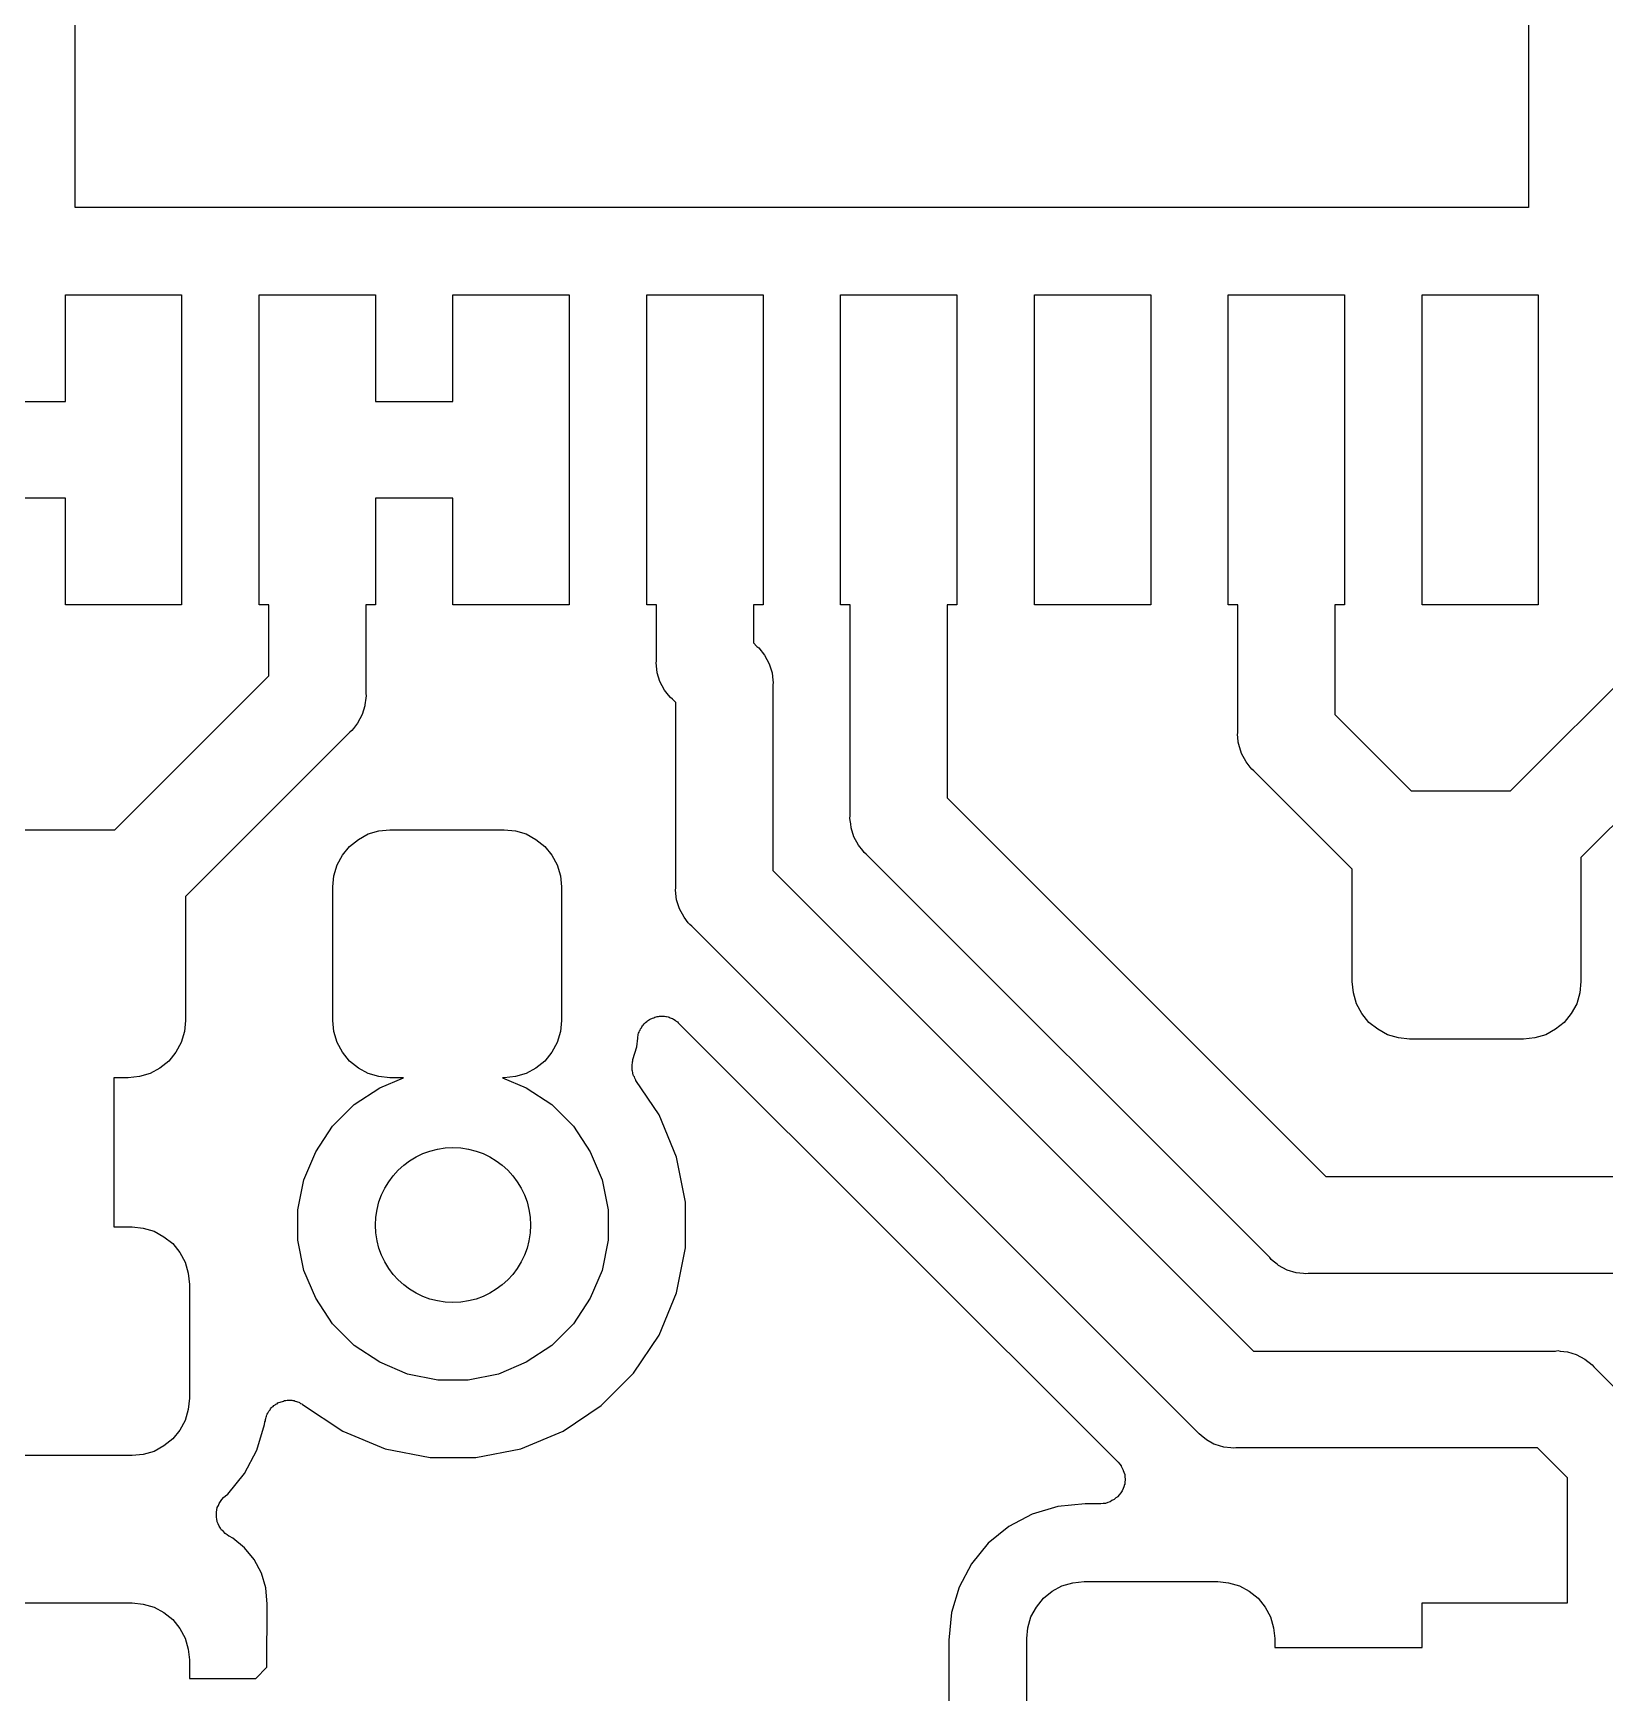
# Model space of a CAD drawing. Extents: x 113.2 to 188.8, y -123.8 to -78.2.
# Drawn here: x 128.317 to 132.371, y -113.507 to -109.225 of the extents above; entities that cross this region are included whole.
import ezdxf

# ---------------------------------------------------------------- set-up
doc = ezdxf.new("R2010")
doc.units = 0
doc.layers.add('BLACK', color=7, linetype='CONTINUOUS')

msp = doc.modelspace()

# ---------------------------------------------------------------- linework, layer by layer
at = {"layer": 'BLACK', "linetype": 'CONTINUOUS'}
for p, q in [((128.425, -109.675), (128.425, -105.925)), ((132.175, -105.925), (132.175, -109.675)), ((132.175, -109.675), (128.425, -109.675)), ((128.4, -110.175), (128.4, -109.9)), ((128.4, -109.9), (128.7, -109.9)), ((128.7, -109.9), (128.7, -110.7)), ((128.9, -110.7), (128.9, -109.9)), ((128.9, -109.9), (129.2, -109.9)), ((129.2, -109.9), (129.2, -110.175)), ((129.4, -110.175), (129.4, -109.9)), ((129.4, -109.9), (129.7, -109.9)), ((129.7, -109.9), (129.7, -110.7)), ((129.9, -110.7), (129.9, -109.9)), ((129.9, -109.9), (130.2, -109.9)), ((130.2, -109.9), (130.2, -110.7)), ((130.4, -110.7), (130.4, -109.9)), ((130.4, -109.9), (130.7, -109.9)), ((130.7, -109.9), (130.7, -110.7)), ((130.9, -110.7), (130.9, -109.9)), ((130.9, -109.9), (131.2, -109.9)), ((131.2, -109.9), (131.2, -110.7)), ((131.4, -110.7), (131.4, -109.9)), ((131.4, -109.9), (131.7, -109.9)), ((131.7, -109.9), (131.7, -110.7)), ((131.9, -110.7), (131.9, -109.9)), ((131.9, -109.9), (132.2, -109.9)), ((132.2, -109.9), (132.2, -110.7)), ((127.121, -110.175), (128.4, -110.175)), ((129.2, -110.175), (129.4, -110.175)), ((128.4, -110.425), (127.22, -110.425)), ((128.4, -110.7), (128.4, -110.425)), ((129.4, -110.425), (129.2, -110.425)), ((129.2, -110.425), (129.2, -110.7)), ((129.4, -110.7), (129.4, -110.425)), ((132.128, -111.18), (132.742, -110.566)), ((128.7, -110.7), (128.4, -110.7)), ((128.925, -110.7), (128.9, -110.7)), ((128.925, -110.883), (128.925, -110.7)), ((129.2, -110.7), (129.175, -110.7)), ((129.175, -110.7), (129.175, -110.929)), ((129.7, -110.7), (129.4, -110.7)), ((129.925, -110.7), (129.9, -110.7)), ((129.925, -110.844), (129.925, -110.7)), ((130.2, -110.7), (130.175, -110.7)), ((130.175, -110.7), (130.175, -110.798)), ((130.425, -110.7), (130.4, -110.7)), ((130.425, -111.244), (130.425, -110.7)), ((130.7, -110.7), (130.675, -110.7)), ((130.675, -110.7), (130.675, -111.198)), ((131.2, -110.7), (130.9, -110.7)), ((131.425, -110.7), (131.4, -110.7)), ((131.425, -111.029), (131.425, -110.7)), ((131.7, -110.7), (131.675, -110.7)), ((131.675, -110.7), (131.675, -110.983)), ((132.2, -110.7), (131.9, -110.7)), ((130.175, -110.798), (130.184, -110.807)), ((130.184, -110.807), (130.189, -110.811)), ((130.189, -110.811), (130.204, -110.83)), ((132.887, -110.775), (132.31, -111.352)), ((129.924, -110.85), (129.925, -110.844)), ((129.925, -110.856), (129.924, -110.85)), ((129.925, -110.857), (129.925, -110.856)), ((130.204, -110.83), (130.216, -110.852)), ((130.216, -110.852), (130.223, -110.875)), ((128.528, -111.28), (128.925, -110.883)), ((129.927, -110.875), (129.925, -110.857)), ((129.934, -110.898), (129.927, -110.875)), ((129.946, -110.92), (129.934, -110.898)), ((130.223, -110.875), (130.225, -110.894)), ((130.225, -110.894), (130.225, -110.894)), ((130.225, -110.894), (130.226, -110.9)), ((129.175, -110.941), (129.173, -110.958)), ((129.175, -110.929), (129.176, -110.935)), ((129.176, -110.935), (129.175, -110.941)), ((129.175, -110.941), (129.175, -110.941)), ((129.956, -110.933), (129.946, -110.92)), ((129.961, -110.939), (129.956, -110.933)), ((129.966, -110.943), (129.961, -110.939)), ((130.226, -110.9), (130.225, -110.906)), ((130.225, -110.906), (130.225, -111.385)), ((129.166, -110.983), (129.154, -111.005)), ((129.173, -110.96), (129.166, -110.983)), ((129.173, -110.958), (129.173, -110.96)), ((129.975, -110.952), (129.966, -110.943)), ((129.975, -111.43), (129.975, -110.952)), ((131.675, -110.983), (131.872, -111.18)), ((129.139, -111.024), (129.134, -111.028)), ((129.143, -111.019), (129.139, -111.024)), ((129.154, -111.005), (129.143, -111.019)), ((129.143, -111.019), (129.143, -111.019)), ((129.134, -111.028), (128.71, -111.452)), ((131.424, -111.035), (131.425, -111.029)), ((131.425, -111.041), (131.424, -111.035)), ((131.426, -111.054), (131.425, -111.041)), ((131.427, -111.06), (131.426, -111.054)), ((131.434, -111.083), (131.427, -111.06)), ((131.446, -111.105), (131.434, -111.083)), ((131.457, -111.119), (131.446, -111.105)), ((131.461, -111.124), (131.457, -111.119)), ((131.466, -111.128), (131.461, -111.124)), ((131.72, -111.382), (131.466, -111.128)), ((130.675, -111.198), (131.652, -112.175)), ((131.872, -111.18), (132.128, -111.18)), ((128.267, -111.28), (128.528, -111.28)), ((129.181, -111.291), (129.209, -111.283)), ((129.209, -111.283), (129.237, -111.28)), ((129.237, -111.28), (129.532, -111.28)), ((129.532, -111.28), (129.561, -111.283)), ((129.561, -111.283), (129.589, -111.291)), ((130.424, -111.25), (130.425, -111.244)), ((130.425, -111.256), (130.424, -111.25)), ((130.426, -111.265), (130.425, -111.256)), ((130.427, -111.275), (130.426, -111.265)), ((130.434, -111.298), (130.427, -111.275)), ((129.115, -111.346), (129.133, -111.323)), ((129.133, -111.323), (129.156, -111.305)), ((129.156, -111.305), (129.181, -111.291)), ((129.589, -111.291), (129.614, -111.305)), ((129.614, -111.305), (129.637, -111.323)), ((129.637, -111.323), (129.655, -111.346)), ((130.446, -111.32), (130.434, -111.298)), ((130.457, -111.334), (130.446, -111.32)), ((129.101, -111.371), (129.115, -111.346)), ((129.655, -111.346), (129.669, -111.371)), ((130.461, -111.339), (130.457, -111.334)), ((130.466, -111.343), (130.461, -111.339)), ((131.507, -112.384), (130.466, -111.343)), ((132.31, -111.352), (132.31, -111.672)), ((129.09, -111.427), (129.093, -111.399)), ((129.093, -111.399), (129.101, -111.371)), ((129.669, -111.371), (129.677, -111.399)), ((129.677, -111.399), (129.68, -111.427)), ((130.225, -111.385), (131.465, -112.625)), ((131.72, -111.672), (131.72, -111.382)), ((128.71, -111.452), (128.71, -111.772)), ((129.09, -111.772), (129.09, -111.427)), ((129.68, -111.427), (129.68, -111.772)), ((129.974, -111.436), (129.975, -111.43)), ((129.977, -111.461), (129.974, -111.436)), ((129.984, -111.484), (129.977, -111.461)), ((129.996, -111.506), (129.984, -111.484)), ((130.007, -111.52), (129.996, -111.506)), ((130.011, -111.525), (130.007, -111.52)), ((130.016, -111.529), (130.011, -111.525)), ((131.321, -112.834), (130.016, -111.529)), ((131.723, -111.701), (131.72, -111.672)), ((131.731, -111.729), (131.723, -111.701)), ((132.307, -111.701), (132.299, -111.729)), ((132.31, -111.672), (132.307, -111.701)), ((131.745, -111.754), (131.731, -111.729)), ((131.763, -111.777), (131.745, -111.754)), ((132.285, -111.754), (132.267, -111.777)), ((132.299, -111.729), (132.285, -111.754)), ((128.71, -111.772), (128.707, -111.801)), ((129.093, -111.801), (129.09, -111.772)), ((129.68, -111.772), (129.677, -111.801)), ((129.881, -111.799), (129.883, -111.797)), ((129.883, -111.797), (129.884, -111.794)), ((129.884, -111.794), (129.886, -111.791)), ((129.886, -111.791), (129.887, -111.789)), ((129.887, -111.789), (129.889, -111.786)), ((129.889, -111.786), (129.891, -111.784)), ((129.891, -111.784), (129.893, -111.781)), ((129.893, -111.781), (129.895, -111.779)), ((129.895, -111.779), (129.897, -111.777)), ((129.897, -111.777), (129.9, -111.775)), ((129.9, -111.775), (129.902, -111.773)), ((129.902, -111.773), (129.904, -111.771)), ((129.904, -111.771), (129.907, -111.77)), ((129.907, -111.77), (129.91, -111.768)), ((129.91, -111.768), (129.913, -111.767)), ((129.913, -111.767), (129.915, -111.766)), ((129.915, -111.766), (129.918, -111.765)), ((129.918, -111.765), (129.921, -111.764)), ((129.921, -111.764), (129.924, -111.763)), ((129.924, -111.763), (129.927, -111.762)), ((129.927, -111.762), (129.93, -111.762)), ((129.93, -111.762), (129.933, -111.761)), ((129.933, -111.761), (129.936, -111.761)), ((129.936, -111.761), (129.939, -111.761)), ((129.939, -111.761), (129.942, -111.761)), ((129.942, -111.761), (129.946, -111.761)), ((129.946, -111.761), (129.949, -111.762)), ((129.949, -111.762), (129.951, -111.762)), ((129.951, -111.762), (129.955, -111.763)), ((129.955, -111.763), (129.958, -111.764)), ((129.958, -111.764), (129.96, -111.765)), ((129.96, -111.765), (129.963, -111.766)), ((129.963, -111.766), (129.966, -111.767)), ((129.966, -111.767), (129.969, -111.769)), ((129.969, -111.769), (129.971, -111.77)), ((129.971, -111.77), (129.974, -111.772)), ((129.974, -111.772), (129.976, -111.774)), ((129.976, -111.774), (129.979, -111.776)), ((129.979, -111.776), (129.981, -111.778)), ((129.981, -111.778), (129.983, -111.78)), ((129.983, -111.78), (131.115, -112.911)), ((131.786, -111.795), (131.763, -111.777)), ((131.811, -111.809), (131.786, -111.795)), ((132.244, -111.795), (132.219, -111.809)), ((132.267, -111.777), (132.244, -111.795)), ((128.699, -111.829), (128.685, -111.854)), ((128.707, -111.801), (128.699, -111.829)), ((129.101, -111.829), (129.093, -111.801)), ((129.115, -111.854), (129.101, -111.829)), ((129.669, -111.829), (129.655, -111.854)), ((129.677, -111.801), (129.669, -111.829)), ((129.864, -111.873), (129.874, -111.84)), ((129.874, -111.84), (129.877, -111.818)), ((129.877, -111.814), (129.878, -111.811)), ((129.877, -111.817), (129.877, -111.814)), ((129.877, -111.818), (129.877, -111.817)), ((129.878, -111.808), (129.879, -111.805)), ((129.878, -111.811), (129.878, -111.808)), ((129.879, -111.805), (129.88, -111.802)), ((129.88, -111.802), (129.881, -111.799)), ((131.839, -111.817), (131.811, -111.809)), ((131.868, -111.82), (131.839, -111.817)), ((132.162, -111.82), (131.868, -111.82)), ((132.191, -111.817), (132.162, -111.82)), ((132.219, -111.809), (132.191, -111.817)), ((128.667, -111.877), (128.644, -111.895)), ((128.685, -111.854), (128.667, -111.877)), ((129.133, -111.877), (129.115, -111.854)), ((129.156, -111.895), (129.133, -111.877)), ((129.637, -111.877), (129.614, -111.895)), ((129.655, -111.854), (129.637, -111.877)), ((129.862, -111.886), (129.863, -111.882)), ((129.863, -111.879), (129.864, -111.876)), ((129.863, -111.882), (129.863, -111.879)), ((129.864, -111.876), (129.864, -111.873)), ((128.562, -111.92), (128.525, -111.92)), ((128.525, -111.92), (128.525, -112.305)), ((128.591, -111.917), (128.562, -111.92)), ((128.619, -111.909), (128.591, -111.917)), ((128.644, -111.895), (128.619, -111.909)), ((129.181, -111.909), (129.156, -111.895)), ((129.209, -111.917), (129.181, -111.909)), ((129.237, -111.92), (129.209, -111.917)), ((129.211, -111.946), (129.272, -111.92)), ((129.272, -111.92), (129.237, -111.92)), ((129.532, -111.92), (129.528, -111.92)), ((129.528, -111.92), (129.589, -111.946)), ((129.561, -111.917), (129.532, -111.92)), ((129.589, -111.909), (129.561, -111.917)), ((129.614, -111.895), (129.589, -111.909)), ((129.862, -111.888), (129.862, -111.886)), ((129.862, -111.891), (129.862, -111.888)), ((129.862, -111.894), (129.862, -111.891)), ((129.862, -111.898), (129.862, -111.894)), ((129.862, -111.9), (129.862, -111.898)), ((129.863, -111.903), (129.862, -111.9)), ((129.864, -111.906), (129.863, -111.903)), ((129.864, -111.91), (129.864, -111.906)), ((129.865, -111.912), (129.864, -111.91)), ((129.866, -111.915), (129.865, -111.912)), ((129.868, -111.918), (129.866, -111.915)), ((129.869, -111.921), (129.868, -111.918)), ((129.87, -111.923), (129.869, -111.921)), ((129.872, -111.926), (129.87, -111.923)), ((129.872, -111.927), (129.872, -111.926)), ((129.932, -112.016), (129.872, -111.927)), ((129.145, -111.989), (129.211, -111.946)), ((129.589, -111.946), (129.655, -111.989)), ((129.089, -112.045), (129.145, -111.989)), ((129.655, -111.989), (129.711, -112.045)), ((129.046, -112.111), (129.089, -112.045)), ((129.711, -112.045), (129.754, -112.111)), ((129.977, -112.125), (129.932, -112.016)), ((129.015, -112.183), (129.046, -112.111)), ((129.754, -112.111), (129.785, -112.183)), ((130, -112.241), (129.977, -112.125)), ((129, -112.261), (129.015, -112.183)), ((129.785, -112.183), (129.8, -112.261)), ((131.652, -112.175), (133.694, -112.175)), ((129, -112.339), (129, -112.261)), ((129.8, -112.261), (129.8, -112.339)), ((130, -112.359), (130, -112.241)), ((128.525, -112.305), (128.572, -112.305)), ((128.572, -112.305), (128.601, -112.308)), ((128.601, -112.308), (128.629, -112.316)), ((128.629, -112.316), (128.654, -112.33)), ((128.654, -112.33), (128.677, -112.348)), ((128.677, -112.348), (128.695, -112.371)), ((129.015, -112.417), (129, -112.339)), ((129.8, -112.339), (129.785, -112.417)), ((128.695, -112.371), (128.709, -112.396)), ((128.709, -112.396), (128.717, -112.424)), ((129.977, -112.475), (130, -112.359)), ((131.511, -112.389), (131.507, -112.384)), ((131.516, -112.393), (131.511, -112.389)), ((131.526, -112.401), (131.516, -112.393)), ((131.516, -112.393), (131.516, -112.393)), ((128.717, -112.424), (128.72, -112.453)), ((129.046, -112.489), (129.015, -112.417)), ((129.785, -112.417), (129.754, -112.489)), ((131.53, -112.404), (131.526, -112.401)), ((131.552, -112.416), (131.53, -112.404)), ((131.575, -112.423), (131.552, -112.416)), ((131.594, -112.425), (131.575, -112.423)), ((131.6, -112.426), (131.594, -112.425)), ((131.594, -112.425), (131.594, -112.425)), ((131.606, -112.425), (131.6, -112.426)), ((133.648, -112.425), (131.606, -112.425)), ((128.72, -112.453), (128.72, -112.747)), ((129.932, -112.584), (129.977, -112.475)), ((129.089, -112.555), (129.046, -112.489)), ((129.754, -112.489), (129.711, -112.555)), ((129.145, -112.611), (129.089, -112.555)), ((129.711, -112.555), (129.655, -112.611)), ((129.211, -112.654), (129.145, -112.611)), ((129.655, -112.611), (129.589, -112.654)), ((129.866, -112.682), (129.932, -112.584)), ((129.283, -112.685), (129.211, -112.654)), ((129.589, -112.654), (129.517, -112.685)), ((131.465, -112.625), (132.244, -112.625)), ((132.244, -112.625), (132.25, -112.624)), ((132.25, -112.624), (132.256, -112.625)), ((132.256, -112.625), (132.256, -112.625)), ((132.256, -112.625), (132.275, -112.627)), ((132.275, -112.627), (132.298, -112.634)), ((132.298, -112.634), (132.32, -112.646)), ((132.32, -112.646), (132.339, -112.661)), ((129.361, -112.7), (129.283, -112.685)), ((129.517, -112.685), (129.439, -112.7)), ((129.782, -112.766), (129.866, -112.682)), ((132.339, -112.661), (132.343, -112.666)), ((132.343, -112.666), (132.484, -112.807)), ((129.439, -112.7), (129.361, -112.7)), ((128.717, -112.776), (128.709, -112.804)), ((128.72, -112.747), (128.717, -112.776)), ((128.922, -112.785), (128.924, -112.782)), ((128.924, -112.782), (128.925, -112.78)), ((128.925, -112.78), (128.928, -112.777)), ((128.928, -112.777), (128.929, -112.774)), ((128.929, -112.774), (128.931, -112.772)), ((128.931, -112.772), (128.933, -112.77)), ((128.933, -112.77), (128.936, -112.768)), ((128.936, -112.768), (128.938, -112.766)), ((128.938, -112.766), (128.941, -112.764)), ((128.941, -112.764), (128.943, -112.762)), ((128.943, -112.762), (128.946, -112.761)), ((128.946, -112.761), (128.948, -112.759)), ((128.948, -112.759), (128.951, -112.758)), ((128.951, -112.758), (128.954, -112.757)), ((128.954, -112.757), (128.957, -112.756)), ((128.957, -112.756), (128.96, -112.755)), ((128.96, -112.755), (128.963, -112.754)), ((128.963, -112.754), (128.965, -112.753)), ((128.965, -112.753), (128.969, -112.753)), ((128.969, -112.753), (128.972, -112.752)), ((128.972, -112.752), (128.975, -112.752)), ((128.975, -112.752), (128.978, -112.752)), ((128.978, -112.752), (128.981, -112.752)), ((128.981, -112.752), (128.984, -112.752)), ((128.984, -112.752), (128.987, -112.753)), ((128.987, -112.753), (128.99, -112.753)), ((128.99, -112.753), (128.993, -112.754)), ((128.993, -112.754), (128.996, -112.755)), ((128.996, -112.755), (128.999, -112.756)), ((128.999, -112.756), (129.002, -112.757)), ((129.002, -112.757), (129.004, -112.758)), ((129.004, -112.758), (129.007, -112.76)), ((129.007, -112.76), (129.01, -112.761)), ((129.01, -112.761), (129.012, -112.763)), ((129.012, -112.763), (129.116, -112.832)), ((129.684, -112.832), (129.782, -112.766)), ((128.709, -112.804), (128.695, -112.829)), ((128.894, -112.881), (128.914, -112.815)), ((128.914, -112.815), (128.915, -112.809)), ((128.915, -112.808), (128.916, -112.805)), ((128.915, -112.809), (128.915, -112.808)), ((128.916, -112.802), (128.917, -112.799)), ((128.916, -112.805), (128.916, -112.802)), ((128.917, -112.799), (128.918, -112.796)), ((128.918, -112.796), (128.919, -112.793)), ((128.919, -112.793), (128.92, -112.79)), ((128.92, -112.79), (128.921, -112.788)), ((128.921, -112.788), (128.922, -112.785)), ((128.677, -112.852), (128.654, -112.87)), ((128.695, -112.829), (128.677, -112.852)), ((129.116, -112.832), (129.225, -112.877)), ((129.575, -112.877), (129.684, -112.832)), ((131.325, -112.839), (131.321, -112.834)), ((131.33, -112.843), (131.325, -112.839)), ((131.344, -112.854), (131.33, -112.843)), ((131.33, -112.843), (131.33, -112.843)), ((131.363, -112.865), (131.344, -112.854)), ((131.366, -112.866), (131.363, -112.865)), ((131.389, -112.873), (131.366, -112.866)), ((128.572, -112.895), (128.227, -112.895)), ((128.601, -112.892), (128.572, -112.895)), ((128.629, -112.884), (128.601, -112.892)), ((128.654, -112.87), (128.629, -112.884)), ((128.862, -112.941), (128.894, -112.881)), ((129.225, -112.877), (129.341, -112.9)), ((129.341, -112.9), (129.459, -112.9)), ((129.459, -112.9), (129.575, -112.877)), ((131.115, -112.911), (131.116, -112.912)), ((131.407, -112.875), (131.389, -112.873)), ((131.414, -112.876), (131.407, -112.875)), ((131.407, -112.875), (131.407, -112.875)), ((131.42, -112.875), (131.414, -112.876)), ((132.198, -112.875), (131.42, -112.875)), ((132.275, -112.952), (132.198, -112.875)), ((128.819, -112.994), (128.862, -112.941)), ((131.116, -112.912), (131.116, -112.912)), ((131.116, -112.912), (131.116, -112.912)), ((131.116, -112.912), (131.116, -112.912)), ((131.116, -112.912), (131.12, -112.917)), ((131.12, -112.917), (131.124, -112.921)), ((131.124, -112.921), (131.124, -112.922)), ((131.124, -112.922), (131.124, -112.922)), ((131.124, -112.922), (131.126, -112.927)), ((131.126, -112.927), (131.129, -112.932)), ((131.129, -112.932), (131.129, -112.932)), ((131.129, -112.932), (131.129, -112.933)), ((131.129, -112.933), (131.131, -112.938)), ((131.131, -112.938), (131.133, -112.944)), ((131.133, -112.944), (131.133, -112.944)), ((131.133, -112.944), (131.133, -112.944)), ((131.133, -112.944), (131.133, -112.95)), ((131.133, -112.95), (131.134, -112.956)), ((132.275, -113.275), (132.275, -112.952)), ((128.813, -112.999), (128.819, -112.994)), ((131.119, -112.996), (131.115, -113)), ((131.123, -112.991), (131.119, -112.996)), ((131.126, -112.986), (131.123, -112.991)), ((131.123, -112.991), (131.123, -112.991)), ((131.123, -112.991), (131.123, -112.991)), ((131.129, -112.98), (131.126, -112.986)), ((131.131, -112.975), (131.129, -112.98)), ((131.129, -112.98), (131.129, -112.98)), ((131.129, -112.98), (131.129, -112.98)), ((131.132, -112.969), (131.131, -112.975)), ((131.133, -112.969), (131.132, -112.969)), ((131.134, -112.957), (131.133, -112.963)), ((131.133, -112.963), (131.133, -112.969)), ((131.133, -112.969), (131.133, -112.969)), ((131.134, -112.956), (131.134, -112.956)), ((131.134, -112.956), (131.134, -112.957)), ((128.79, -113.041), (128.791, -113.035)), ((128.791, -113.035), (128.792, -113.029)), ((128.792, -113.029), (128.795, -113.024)), ((128.792, -113.029), (128.792, -113.029)), ((128.792, -113.029), (128.792, -113.029)), ((128.795, -113.024), (128.797, -113.018)), ((128.797, -113.018), (128.8, -113.013)), ((128.797, -113.018), (128.797, -113.018)), ((128.797, -113.018), (128.797, -113.018)), ((128.8, -113.013), (128.804, -113.008)), ((128.804, -113.008), (128.808, -113.003)), ((128.804, -113.008), (128.804, -113.008)), ((128.804, -113.008), (128.804, -113.008)), ((128.808, -113.003), (128.813, -112.999)), ((130.96, -113.026), (130.894, -113.046)), ((131.031, -113.019), (130.96, -113.026)), ((131.071, -113.019), (131.031, -113.019)), ((131.077, -113.018), (131.071, -113.019)), ((131.083, -113.018), (131.077, -113.018)), ((131.089, -113.016), (131.083, -113.018)), ((131.083, -113.018), (131.083, -113.018)), ((131.083, -113.018), (131.083, -113.018)), ((131.095, -113.014), (131.089, -113.016)), ((131.1, -113.011), (131.095, -113.014)), ((131.095, -113.014), (131.095, -113.014)), ((131.095, -113.014), (131.095, -113.014)), ((131.106, -113.008), (131.1, -113.011)), ((131.11, -113.004), (131.106, -113.008)), ((131.106, -113.008), (131.106, -113.008)), ((131.106, -113.008), (131.106, -113.008)), ((131.115, -113.001), (131.11, -113.004)), ((131.115, -113), (131.115, -113.001)), ((131.115, -113.001), (131.115, -113.001)), ((128.79, -113.047), (128.79, -113.041)), ((128.79, -113.041), (128.79, -113.041)), ((128.79, -113.041), (128.79, -113.041)), ((128.79, -113.053), (128.79, -113.047)), ((128.79, -113.054), (128.79, -113.053)), ((128.79, -113.053), (128.79, -113.053)), ((128.791, -113.059), (128.79, -113.054)), ((128.792, -113.065), (128.791, -113.059)), ((128.792, -113.066), (128.792, -113.065)), ((128.792, -113.065), (128.792, -113.065)), ((128.794, -113.071), (128.792, -113.066)), ((128.797, -113.077), (128.794, -113.071)), ((128.8, -113.082), (128.797, -113.077)), ((128.797, -113.077), (128.797, -113.077)), ((128.797, -113.077), (128.797, -113.077)), ((128.803, -113.087), (128.8, -113.082)), ((130.834, -113.078), (130.781, -113.121)), ((130.894, -113.046), (130.834, -113.078)), ((128.804, -113.087), (128.803, -113.087)), ((128.803, -113.087), (128.803, -113.087)), ((128.808, -113.091), (128.804, -113.087)), ((128.812, -113.096), (128.808, -113.091)), ((128.817, -113.099), (128.812, -113.096)), ((128.812, -113.096), (128.812, -113.096)), ((128.812, -113.096), (128.812, -113.096)), ((128.822, -113.103), (128.817, -113.099)), ((128.823, -113.103), (128.822, -113.103)), ((128.822, -113.103), (128.822, -113.103)), ((128.822, -113.103), (128.822, -113.103)), ((128.822, -113.103), (128.822, -113.103)), ((128.832, -113.108), (128.823, -113.103)), ((128.862, -113.133), (128.832, -113.108)), ((130.781, -113.121), (130.738, -113.174)), ((128.887, -113.163), (128.862, -113.133)), ((128.906, -113.198), (128.887, -113.163)), ((128.917, -113.236), (128.906, -113.198)), ((130.738, -113.174), (130.706, -113.234)), ((128.921, -113.278), (128.917, -113.236)), ((130.706, -113.234), (130.686, -113.3)), ((130.923, -113.263), (130.946, -113.245)), ((130.946, -113.245), (130.971, -113.231)), ((130.971, -113.231), (130.999, -113.223)), ((130.999, -113.223), (131.028, -113.22)), ((131.028, -113.22), (131.373, -113.22)), ((131.373, -113.22), (131.401, -113.223)), ((131.401, -113.223), (131.429, -113.231)), ((131.429, -113.231), (131.454, -113.245)), ((131.454, -113.245), (131.477, -113.263)), ((128.227, -113.275), (128.572, -113.275)), ((128.572, -113.275), (128.601, -113.278)), ((128.601, -113.278), (128.629, -113.286)), ((128.629, -113.286), (128.654, -113.3)), ((128.92, -113.441), (128.921, -113.278)), ((130.891, -113.311), (130.905, -113.286)), ((130.905, -113.286), (130.923, -113.263)), ((131.477, -113.263), (131.495, -113.286)), ((131.495, -113.286), (131.509, -113.311)), ((131.9, -113.39), (131.9, -113.275)), ((131.9, -113.275), (132.275, -113.275)), ((128.654, -113.3), (128.677, -113.318)), ((128.677, -113.318), (128.695, -113.341)), ((130.686, -113.3), (130.679, -113.371)), ((130.88, -113.367), (130.883, -113.339)), ((130.883, -113.339), (130.891, -113.311)), ((131.509, -113.311), (131.517, -113.339)), ((131.517, -113.339), (131.52, -113.367)), ((128.695, -113.341), (128.709, -113.366)), ((128.709, -113.366), (128.717, -113.394)), ((130.679, -113.371), (130.679, -113.659)), ((130.88, -113.662), (130.88, -113.367)), ((131.52, -113.367), (131.52, -113.39)), ((128.717, -113.394), (128.72, -113.422)), ((128.72, -113.422), (128.72, -113.47)), ((131.52, -113.39), (131.9, -113.39)), ((128.891, -113.47), (128.92, -113.441)), ((128.72, -113.47), (128.891, -113.47))]:
    msp.add_line(p, q, dxfattribs=at)
at = {"layer": 'BLACK'}
msp.add_circle((129.4, -112.3), 0.2, dxfattribs=at)

doc.saveas('drawing.dxf')
